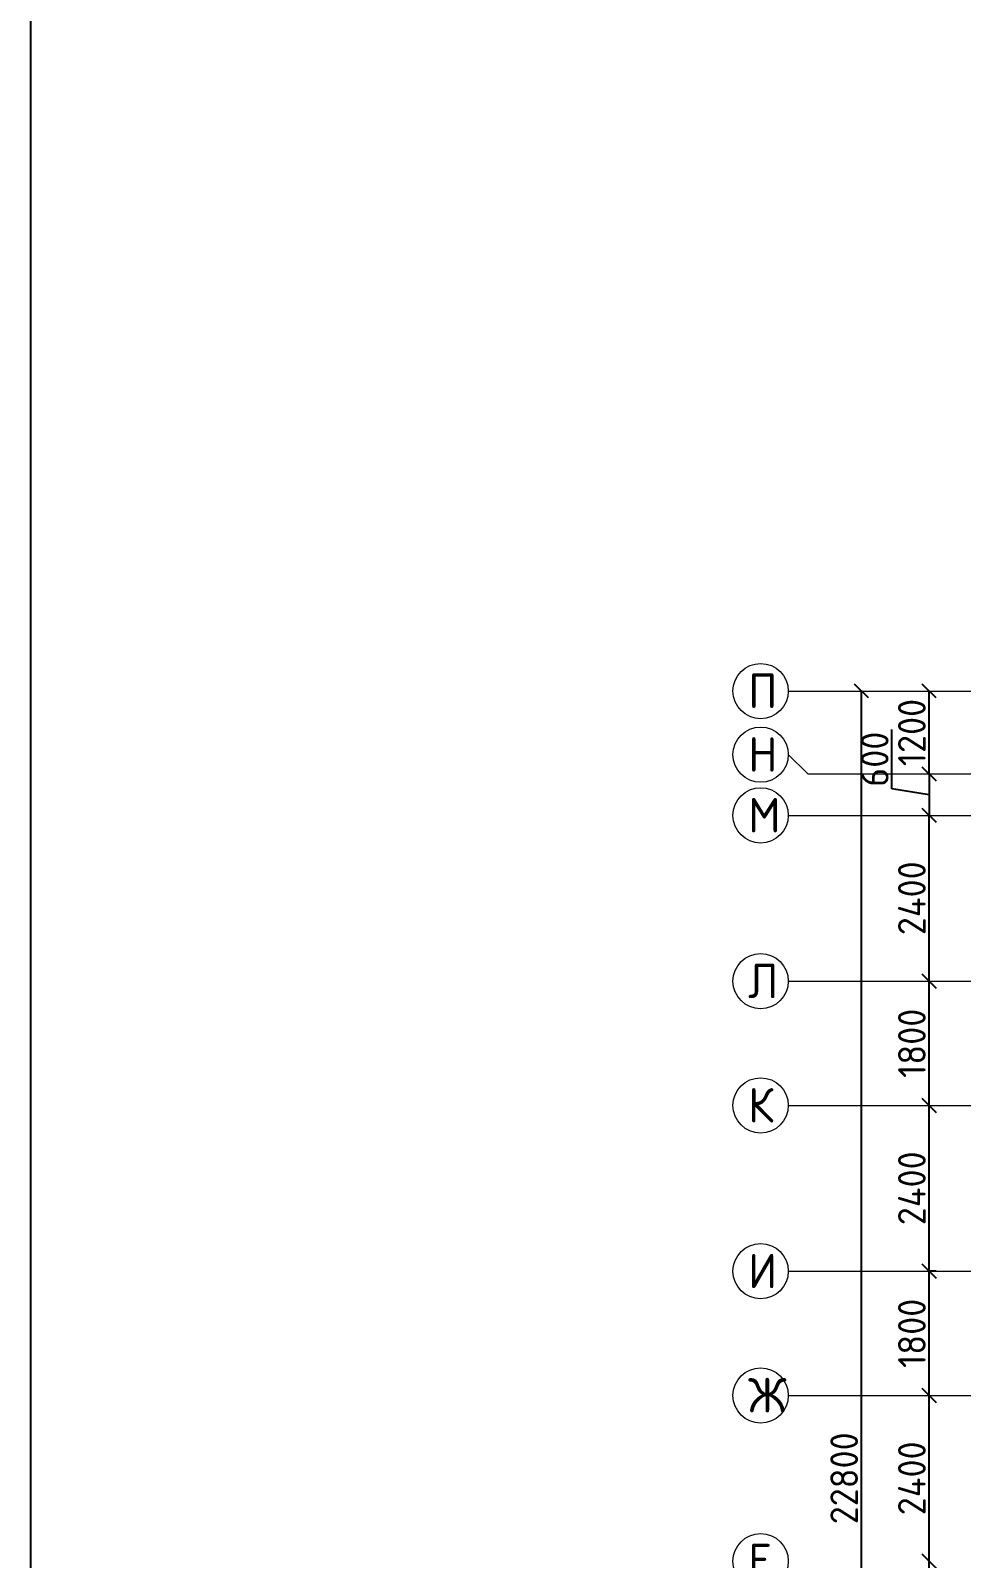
# Model space of a CAD drawing. Header units: millimetres. Extents: x -10163 to 1081624, y -5450 to 230390.
# Drawn here: x 276400 to 289878, y 18710 to 40835 of the extents above; entities that cross this region are included whole.
import ezdxf

# ---------------------------------------------------------------- set-up
doc = ezdxf.new("R2010")
doc.units = ezdxf.units.MM
doc.header["$PDMODE"] = 35
doc.linetypes.add('Штрих-пунктир', pattern=[24, 20, -1.5, 1, -1.5])
for name, color, linetype in [('Анкеровка', 30, 'Continuous'), ('Кровля', 92, 'Continuous'), ('Оси 2', 253, 'Continuous'), ('Покрытия', 50, 'Continuous')]:
    doc.layers.add(name, color=color, linetype=linetype)
doc.styles.add('ГОСТ', font='GOST Common.ttf', dxfattribs={"height": 400})
doc.dimstyles.new('ГОСТ', dxfattribs={"dimtxt": 400, "dimasz": 200, "dimexe": 0.18, "dimexo": 0.0625, "dimgap": 50, "dimtad": 1, "dimdec": 0, "dimzin": 0, "dimdsep": 46, "dimtxsty": 'ГОСТ', "dimblk": 'OBLIQUE', "dimcen": 0.09, "dimadec": 0, "dimazin": 0, "dimtfac": 1, "dimtdec": 0, "dimtofl": 0, "dimtmove": 0, "dimatfit": 3, "dimldrblk": 'NONE', "dimfxl": 1, "dimtolj": 1, "dimtzin": 0, "dimarcsym": 0})

# ---------------------------------------------------------------- blocks, each defined once
blk = doc.blocks.new('_Oblique')
at = {"color": 0, "linetype": 'ByBlock', "lineweight": -2}
blk.add_line((-0.5, -0.5), (0.5, 0.5), dxfattribs=at)
blk = doc.blocks.new('*D906')
at = {"layer": 'Defpoints', "color": 0, "lineweight": -3, "transparency": 16777216}
for p in [(289410, 18670), (289410, 18670), (289410, 16870)]:
    blk.add_point(p, dxfattribs=at)
at = {"layer": 'Покрытия', "color": 0, "lineweight": -2, "transparency": 16777216}
for p, q in [((289410, 16870), (289410, 18670)), ((289410.0625, 18670), (289410.18, 18670)), ((289410.0625, 16870), (289410.18, 16870))]:
    blk.add_line(p, q, dxfattribs=at)
at = {"layer": 'Покрытия', "color": 0, "lineweight": -2, "transparency": 16777216, "xscale": 200, "yscale": 200, "zscale": 200}
for p, rotation in [((289410, 18670), 90), ((289410, 16870), 270)]:
    blk.add_blockref('_Oblique', p, dxfattribs=dict(at, rotation=rotation))
at = {"layer": 'Покрытия', "color": 0, "lineweight": 9, "transparency": 16777216, "insert": (289160, 17770), "char_height": 400, "attachment_point": 5, "rotation": 90, "style": 'ГОСТ'}
blk.add_mtext('\\A1;1800', dxfattribs=at)
blk = doc.blocks.new('_None')
blk = doc.blocks.new('*D907')
at = {"layer": 'Defpoints', "color": 0, "lineweight": -3, "transparency": 16777216}
for p in [(289410, 21070), (289410, 21070), (289410, 18670)]:
    blk.add_point(p, dxfattribs=at)
at = {"layer": 'Покрытия', "color": 0, "lineweight": -2, "transparency": 16777216}
for p, q in [((289410, 18670), (289410, 21070)), ((289410.0625, 21070), (289410.18, 21070)), ((289410.0625, 18670), (289410.18, 18670))]:
    blk.add_line(p, q, dxfattribs=at)
at = {"layer": 'Покрытия', "color": 0, "lineweight": -2, "transparency": 16777216, "xscale": 200, "yscale": 200, "zscale": 200}
for p, rotation in [((289410, 21070), 90), ((289410, 18670), 270)]:
    blk.add_blockref('_Oblique', p, dxfattribs=dict(at, rotation=rotation))
at = {"layer": 'Покрытия', "color": 0, "lineweight": 9, "transparency": 16777216, "insert": (289160, 19870), "char_height": 400, "attachment_point": 5, "rotation": 90, "style": 'ГОСТ'}
blk.add_mtext('\\A1;2400', dxfattribs=at)
blk = doc.blocks.new('*D908')
at = {"layer": 'Defpoints', "color": 0, "lineweight": -3, "transparency": 16777216}
for p in [(289410, 22870), (289510, 22870), (289410, 21070)]:
    blk.add_point(p, dxfattribs=at)
at = {"layer": 'Покрытия', "color": 0, "lineweight": -2, "transparency": 16777216}
for p, q in [((289509.9375, 22870), (289409.82, 22870)), ((289410, 21070), (289410, 22870)), ((289410.0625, 21070), (289410.18, 21070))]:
    blk.add_line(p, q, dxfattribs=at)
at = {"layer": 'Покрытия', "color": 0, "lineweight": -2, "transparency": 16777216, "xscale": 200, "yscale": 200, "zscale": 200}
for p, rotation in [((289410, 22870), 90), ((289410, 21070), 270)]:
    blk.add_blockref('_Oblique', p, dxfattribs=dict(at, rotation=rotation))
at = {"layer": 'Покрытия', "color": 0, "lineweight": 9, "transparency": 16777216, "insert": (289160, 21970), "char_height": 400, "attachment_point": 5, "rotation": 90, "style": 'ГОСТ'}
blk.add_mtext('\\A1;1800', dxfattribs=at)
blk = doc.blocks.new('*D909')
at = {"layer": 'Defpoints', "color": 0, "lineweight": -3, "transparency": 16777216}
for p in [(289410, 25270), (289410, 25270), (289510, 22870)]:
    blk.add_point(p, dxfattribs=at)
at = {"layer": 'Покрытия', "color": 0, "lineweight": -2, "transparency": 16777216}
for p, q in [((289410, 22870), (289410, 25270)), ((289410.0625, 25270), (289410.18, 25270)), ((289509.9375, 22870), (289409.82, 22870))]:
    blk.add_line(p, q, dxfattribs=at)
at = {"layer": 'Покрытия', "color": 0, "lineweight": -2, "transparency": 16777216, "xscale": 200, "yscale": 200, "zscale": 200}
for p, rotation in [((289410, 25270), 90), ((289410, 22870), 270)]:
    blk.add_blockref('_Oblique', p, dxfattribs=dict(at, rotation=rotation))
at = {"layer": 'Покрытия', "color": 0, "lineweight": 9, "transparency": 16777216, "insert": (289160, 24070), "char_height": 400, "attachment_point": 5, "rotation": 90, "style": 'ГОСТ'}
blk.add_mtext('\\A1;2400', dxfattribs=at)
blk = doc.blocks.new('*D910')
at = {"layer": 'Defpoints', "color": 0, "lineweight": -3, "transparency": 16777216}
for p in [(289410, 27070), (289410, 27070), (289410, 25270)]:
    blk.add_point(p, dxfattribs=at)
at = {"layer": 'Покрытия', "color": 0, "lineweight": -2, "transparency": 16777216}
for p, q in [((289410, 25270), (289410, 27070)), ((289410.0625, 27070), (289410.18, 27070)), ((289410.0625, 25270), (289410.18, 25270))]:
    blk.add_line(p, q, dxfattribs=at)
at = {"layer": 'Покрытия', "color": 0, "lineweight": -2, "transparency": 16777216, "xscale": 200, "yscale": 200, "zscale": 200}
for p, rotation in [((289410, 27070), 90), ((289410, 25270), 270)]:
    blk.add_blockref('_Oblique', p, dxfattribs=dict(at, rotation=rotation))
at = {"layer": 'Покрытия', "color": 0, "lineweight": 9, "transparency": 16777216, "insert": (289160, 26170), "char_height": 400, "attachment_point": 5, "rotation": 90, "style": 'ГОСТ'}
blk.add_mtext('\\A1;1800', dxfattribs=at)
blk = doc.blocks.new('*D911')
at = {"layer": 'Defpoints', "color": 0, "lineweight": -3, "transparency": 16777216}
for p in [(289410, 29470), (289410.38, 29470), (289410, 27070)]:
    blk.add_point(p, dxfattribs=at)
at = {"layer": 'Покрытия', "color": 0, "lineweight": -2, "transparency": 16777216}
for p, q in [((289410.3175, 29470), (289409.82, 29470)), ((289410, 27070), (289410, 29470)), ((289410.0625, 27070), (289410.18, 27070))]:
    blk.add_line(p, q, dxfattribs=at)
at = {"layer": 'Покрытия', "color": 0, "lineweight": -2, "transparency": 16777216, "xscale": 200, "yscale": 200, "zscale": 200}
for p, rotation in [((289410, 29470), 90), ((289410, 27070), 270)]:
    blk.add_blockref('_Oblique', p, dxfattribs=dict(at, rotation=rotation))
at = {"layer": 'Покрытия', "color": 0, "lineweight": 9, "transparency": 16777216, "insert": (289160, 28270), "char_height": 400, "attachment_point": 5, "rotation": 90, "style": 'ГОСТ'}
blk.add_mtext('\\A1;2400', dxfattribs=at)
blk = doc.blocks.new('*D912')
at = {"layer": 'Defpoints', "color": 0, "lineweight": -3, "transparency": 16777216}
for p in [(289410, 31270), (289410, 31270), (289410.38, 30070)]:
    blk.add_point(p, dxfattribs=at)
at = {"layer": 'Покрытия', "color": 0, "lineweight": -2, "transparency": 16777216}
for p, q in [((289410, 30070), (289410, 31270)), ((289410.0625, 31270), (289410.18, 31270)), ((289410.3175, 30070), (289409.82, 30070))]:
    blk.add_line(p, q, dxfattribs=at)
at = {"layer": 'Покрытия', "color": 0, "lineweight": -2, "transparency": 16777216, "xscale": 200, "yscale": 200, "zscale": 200}
for p, rotation in [((289410, 31270), 90), ((289410, 30070), 270)]:
    blk.add_blockref('_Oblique', p, dxfattribs=dict(at, rotation=rotation))
at = {"layer": 'Покрытия', "color": 0, "lineweight": 9, "transparency": 16777216, "insert": (289160, 30670), "char_height": 400, "attachment_point": 5, "rotation": 90, "style": 'ГОСТ'}
blk.add_mtext('\\A1;1200', dxfattribs=at)
blk = doc.blocks.new('*D913')
at = {"layer": 'Defpoints', "color": 0, "transparency": 16777216}
for p in [(288430, 31270), (288430, 31270), (288430, 8470)]:
    blk.add_point(p, dxfattribs=at)
at = {"layer": 'Покрытия', "color": 0, "lineweight": -2, "transparency": 16777216}
for p, q in [((288430, 8470), (288430, 31270)), ((288430.0625, 31270), (288430.18, 31270)), ((288430.0625, 8470), (288430.18, 8470))]:
    blk.add_line(p, q, dxfattribs=at)
at = {"layer": 'Покрытия', "color": 0, "lineweight": -2, "transparency": 16777216, "xscale": 200, "yscale": 200, "zscale": 200}
for p, rotation in [((288430, 31270), 90), ((288430, 8470), 270)]:
    blk.add_blockref('_Oblique', p, dxfattribs=dict(at, rotation=rotation))
at = {"layer": 'Покрытия', "color": 0, "lineweight": 9, "transparency": 16777216, "insert": (288180, 19870), "char_height": 400, "attachment_point": 5, "rotation": 90, "style": 'ГОСТ'}
blk.add_mtext('\\A1;22800', dxfattribs=at)
blk = doc.blocks.new('*D985')
at = {"layer": 'Defpoints', "color": 0, "lineweight": -3, "ltscale": 10, "transparency": 16777216}
for p in [(289410, 30070), (289410, 29470), (289410, 29470)]:
    blk.add_point(p, dxfattribs=at)
at = {"layer": 'Покрытия', "color": 0, "lineweight": -2, "ltscale": 10, "transparency": 16777216}
for p, q in [((288872, 29853), (288872, 30713)), ((289410, 30070), (289410, 30070)), ((289410, 30070), (289410, 29470)), ((289410, 29770), (288872, 29853)), ((289410, 29470), (289410, 29470))]:
    blk.add_line(p, q, dxfattribs=at)
at = {"layer": 'Покрытия', "color": 0, "lineweight": -2, "ltscale": 10, "transparency": 16777216, "xscale": 200, "yscale": 200, "zscale": 200}
for p, rotation in [((289410, 30070), 90), ((289410, 29470), 270)]:
    blk.add_blockref('_Oblique', p, dxfattribs=dict(at, rotation=rotation))
at = {"layer": 'Покрытия', "color": 0, "lineweight": 9, "ltscale": 10, "transparency": 16777216, "insert": (288622, 30283), "char_height": 400, "attachment_point": 5, "rotation": 90, "style": 'ГОСТ'}
blk.add_mtext('\\A1;600', dxfattribs=at)

msp = doc.modelspace()

# ---------------------------------------------------------------- linework, layer by layer
at = {"layer": 'Анкеровка'}
msp.add_lwpolyline([(276400, -5250), (380890, -5250), (380890, 44700), (276400, 44700)], close=True, dxfattribs=at)
at = {"layer": 'Кровля', "lineweight": 9, "ltscale": 10}
msp.add_line((287370, 30349.501), (287654.391, 30070), dxfattribs=at)
at = {"layer": 'Оси 2', "linetype": 'Штрих-пунктир', "lineweight": 9}
for p, q in [((287370, 31270), (323790, 31270)), ((287370, 31270), (323790, 31270)), ((287654.391, 30070), (323790, 30070)), ((287370, 29470), (323790, 29470)), ((287370, 29470), (323790, 29470)), ((287370, 27070), (323790, 27070)), ((287370, 27070), (323790, 27070)), ((287370, 25270), (315223.24, 25270)), ((287370, 25270), (315223.24, 25270)), ((287370, 22870), (323790, 22870)), ((287370, 22870), (323790, 22870)), ((287370, 21070), (323790, 21070)), ((287370, 21070), (323790, 21070))]:
    msp.add_line(p, q, dxfattribs=at)
at = {"layer": 'Оси 2', "lineweight": 9}
for centre in [(286970, 31270), (286970, 31270), (286970, 30349.501), (286970, 30349.501), (286970, 29470), (286970, 29470), (286970, 27070), (286970, 27070), (286970, 25270), (286970, 25270), (286970, 22870), (286970, 22870), (286970, 21070), (286970, 21070), (286970, 18670), (286970, 18670)]:
    msp.add_circle(centre, 400, dxfattribs=at)

# ---------------------------------------------------------------- texts
at = {"layer": 'Оси 2', "lineweight": 9, "char_height": 500, "attachment_point": 1, "style": 'ГОСТ'}
for s, insert in [('П', (286790.634, 31523.722)), ('Н', (286790.634, 30603.223)), ('М', (286790.634, 29723.722)), ('Л', (286790.634, 27323.722)), ('К', (286790.634, 25523.722)), ('И', (286790.634, 23123.722)), ('Ж', (286790.634, 21323.722)), ('Е', (286790.634, 18923.722))]:
    msp.add_mtext_dynamic_manual_height_columns(s, width=529.33393, gutter_width=12.5, heights=[0], dxfattribs=dict(at, insert=insert))

# ---------------------------------------------------------------- dimensions: what is measured, and where the dimension line sits
at = {"layer": 'Покрытия', "lineweight": 9}
dim = msp.add_linear_dim(base=(288430, 31270), p1=(288430, 8470), p2=(288430, 31270), angle=90, dimstyle='ГОСТ', dxfattribs=at)
dim.commit()
dim.dimension.update_dxf_attribs({"geometry": '*D913', "text_midpoint": (288180, 19870)})
for base, p1, p2, picture, middle in [((289410, 31270), (289410.38, 30070), (289410, 31270), '*D912', (289160, 30670)), ((289410, 29470), (289410, 27070), (289410.38, 29470), '*D911', (289160, 28270)), ((289410, 27070), (289410, 25270), (289410, 27070), '*D910', (289160, 26170)), ((289410, 25270), (289510, 22870), (289410, 25270), '*D909', (289160, 24070)), ((289410, 22870), (289410, 21070), (289510, 22870), '*D908', (289160, 21970)), ((289410, 21070), (289410, 18670), (289410, 21070), '*D907', (289160, 19870)), ((289410, 18670), (289410, 16870), (289410, 18670), '*D906', (289160, 17770))]:
    dim = msp.add_linear_dim(base=base, p1=p1, p2=p2, angle=90, dimstyle='ГОСТ', override={"dimtmove": 1}, dxfattribs=at)
    dim.commit()
    dim.dimension.update_dxf_attribs({"geometry": picture, "text_midpoint": middle})
at = {"layer": 'Покрытия', "lineweight": 9, "ltscale": 10}
dim = msp.add_linear_dim(base=(289410, 29470), p1=(289410.38, 30070), p2=(289409.82, 29470), angle=90, dimstyle='ГОСТ', override={"dimtmove": 1}, dxfattribs=at)
dim.commit()
dim.dimension.update_dxf_attribs({"geometry": '*D985', "text_midpoint": (288872.016, 29902.554), "dimtype": 160})

doc.saveas('drawing.dxf')
